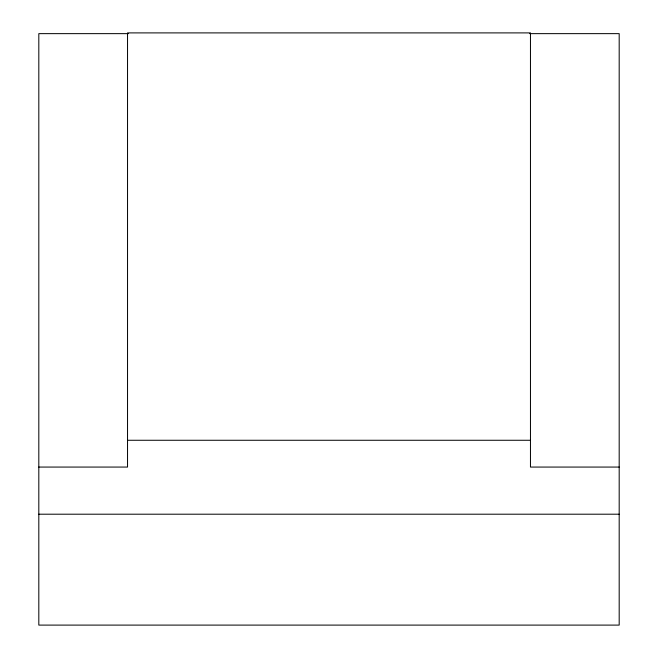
<?xml version="1.0" encoding="UTF-8"?>
<svg xmlns="http://www.w3.org/2000/svg" width="658" height="658" viewBox="0 0 658 658"><rect width="100%" height="100%" fill="white"/><g stroke="black" fill="none" stroke-linecap="round" stroke-linejoin="round"><path stroke-width="0.99" d="M128.335 33.64L38.814 33.64L38.814 625.1L619.186 625.1L619.186 33.64L529.665 33.64M127.537 440.268L530.463 440.268M38.814 467.065L127.537 467.065L127.537 32.9L530.463 32.9L530.463 467.065L619.186 467.065M38.814 514.202L619.186 514.202"/></g></svg>
